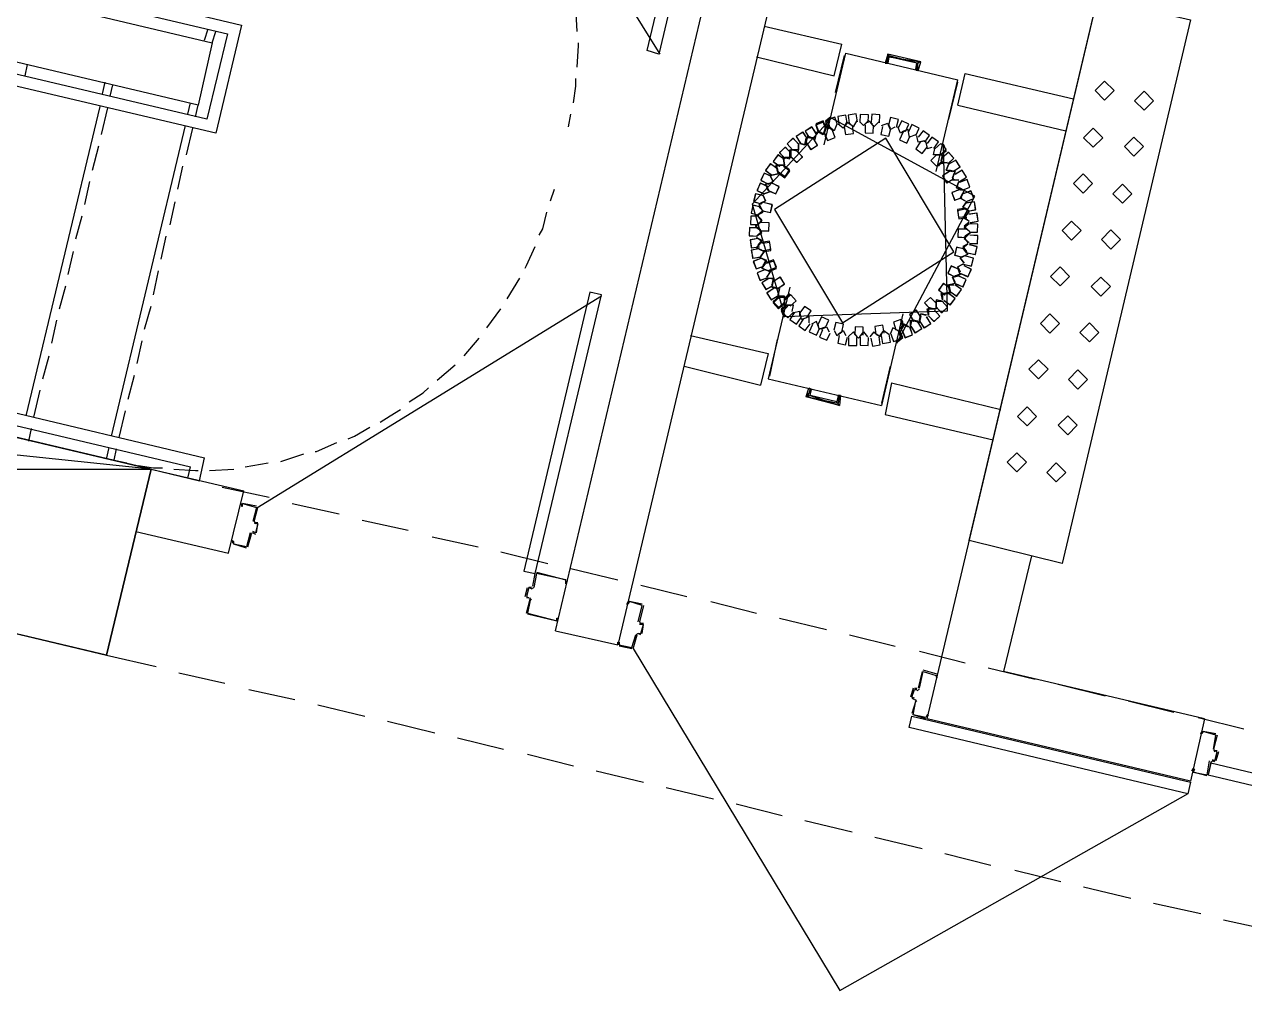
# Model space of a CAD drawing. Header units: feet. Extents: x -84 to 198, y -22 to 181.
# Drawn here: x 42.61 to 55.39, y 113.68 to 123.8 of the extents above; entities that cross this region are included whole.
import ezdxf

# ---------------------------------------------------------------- set-up
doc = ezdxf.new("R2010")
doc.units = ezdxf.units.FT
for name, color, linetype in [('A-LINEA', 7, 'CONTINUOUS'), ('A-LINEA-FINA', 9, 'CONTINUOUS'), ('A-MURO-CONCRETO', 8, 'CONTINUOUS')]:
    doc.layers.add(name, color=color, linetype=linetype)

msp = doc.modelspace()

# ---------------------------------------------------------------- linework, layer by layer
at = {"layer": 'A-LINEA'}
for p, q in [((47.0274, 127.09), (49.2642, 123.4848)), ((48.1733, 117.4444), (50.4, 126.8578)), ((51.0533, 126.6978), (48.8267, 117.2978)), ((52.0667, 116.5244), (54.2933, 125.9378)), ((48.4, 123.7244), (48.3867, 123.9778)), ((50.36, 123.7778), (51.1733, 123.5911)), ((44.4933, 123.6311), (44.5333, 123.7511)), ((44.5733, 123.6044), (44.6133, 123.7244)), ((51.0933, 123.2578), (51.1733, 123.5911)), ((50.28, 123.4578), (51.0933, 123.2578)), ((50.9867, 122.5378), (51.2133, 123.4978)), ((51.1067, 123.0844), (51.2, 123.4711)), ((51.2133, 123.4978), (52.3867, 123.2178)), ((51.64, 123.3911), (51.6667, 123.4711)), ((51.64, 123.3911), (51.6667, 123.4711)), ((51.6667, 123.4711), (51.9733, 123.3911)), ((51.6667, 123.4711), (51.9733, 123.3911)), ((42.6133, 123.2578), (42.64, 123.3778)), ((51.96, 123.3111), (51.9733, 123.3911)), ((51.96, 123.3111), (51.9733, 123.3911)), ((43.4267, 123.0711), (43.4533, 123.1911)), ((43.5067, 123.0444), (43.5333, 123.1644)), ((52.16, 122.2578), (52.3867, 123.2178)), ((52.2933, 122.8044), (52.3867, 123.1911)), ((42.6267, 119.6978), (43.4, 122.9378)), ((43.4133, 122.6444), (43.48, 122.9244)), ((44.32, 122.8578), (44.3467, 122.9778)), ((44.4, 122.8311), (44.4267, 122.9511)), ((52.3867, 122.9511), (53.52, 122.6844)), ((52.3867, 122.9511), (53.52, 122.6844)), ((48.3067, 122.7244), (48.3333, 122.8578)), ((43.52, 119.4844), (44.2933, 122.7378)), ((44.3067, 122.4311), (44.3733, 122.7111)), ((50.8133, 122.6311), (50.8, 122.5644)), ((50.8667, 122.6044), (50.8133, 122.6311)), ((50.9067, 122.6711), (50.8933, 122.6044)), ((50.9067, 122.6711), (50.8933, 122.6044)), ((50.991, 122.6601), (51.0038, 122.5958)), ((50.9911, 122.6605), (51.0035, 122.5961)), ((50.9918, 122.6621), (51.0046, 122.595)), ((51.0933, 122.6844), (51.04, 122.7244)), ((51.12, 122.7511), (51.0933, 122.6844)), ((43.32, 122.2711), (43.3867, 122.5244)), ((50.5733, 122.4044), (50.6267, 122.3911)), ((50.6267, 122.3911), (50.6267, 122.4578)), ((50.64, 122.4844), (50.64, 122.4178)), ((50.6933, 122.4844), (50.64, 122.4844)), ((52.16, 122.4311), (52.2267, 122.4311)), ((52.2133, 122.3378), (52.2267, 122.4044)), ((44.2133, 122.0711), (44.2667, 122.3111)), ((52.1846, 122.3139), (52.2266, 122.3678)), ((52.185, 122.314), (52.2266, 122.3683)), ((52.1862, 122.3144), (52.2265, 122.3661)), ((52.2933, 122.2711), (52.36, 122.2578)), ((52.36, 122.2578), (52.3333, 122.1911)), ((43.24, 121.9111), (43.2933, 122.1511)), ((50.4, 122.1244), (50.4533, 122.1511)), ((50.4533, 122.1511), (50.4267, 122.2044)), ((48.12, 121.9511), (48.16, 122.0711)), ((50.3733, 121.9511), (50.3467, 122.0044)), ((44.1333, 121.6978), (44.1867, 121.9378)), ((50.3067, 121.8844), (50.3467, 121.8444)), ((50.32, 121.9244), (50.3733, 121.9511)), ((43.1467, 121.5511), (43.2133, 121.7911)), ((50.3467, 121.8444), (50.2933, 121.8044)), ((34.6, 121.6044), (44.4933, 119.2578)), ((50.28, 121.6711), (50.3333, 121.6311)), ((50.3333, 121.6311), (50.28, 121.5778)), ((52.5067, 121.7244), (52.4533, 121.6844)), ((52.4533, 121.6844), (52.5067, 121.6311)), ((52.5067, 121.6044), (52.4533, 121.5644)), ((44.04, 121.3378), (44.0933, 121.5778)), ((52.4933, 121.4978), (52.44, 121.4711)), ((52.4533, 121.5644), (52.4933, 121.5111)), ((34.6933, 121.4444), (44.3467, 119.1644)), ((43.0667, 121.1778), (43.12, 121.4178)), ((50.32, 121.3511), (50.3733, 121.3244)), ((52.4133, 121.3511), (52.4667, 121.3778)), ((52.4533, 121.2978), (52.4133, 121.3511)), ((52.44, 121.4711), (52.48, 121.4178)), ((50.3333, 121.2444), (50.3733, 121.2978)), ((50.4, 121.2178), (50.3333, 121.2444)), ((50.3733, 121.3244), (50.3467, 121.2711)), ((52.3867, 121.2578), (52.44, 121.2844)), ((52.4133, 121.2044), (52.3867, 121.2578)), ((43.96, 120.9644), (44.0133, 121.2178)), ((47.6667, 120.9244), (47.8, 121.1378)), ((50.44, 121.0444), (50.4533, 121.1111)), ((52.3333, 121.1511), (52.4, 121.1644)), ((52.36, 121.0844), (52.3333, 121.1511)), ((42.9733, 120.8178), (43.04, 121.0578)), ((50.6267, 121.0444), (50.4, 120.0844)), ((50.4933, 121.0311), (50.44, 121.0444)), ((50.5067, 120.9511), (50.52, 121.0178)), ((50.5067, 120.9511), (50.52, 121.0178)), ((50.615, 120.9749), (50.5734, 120.9206)), ((50.6271, 120.9745), (50.5869, 120.9228)), ((43.8667, 120.6044), (43.9333, 120.8444)), ((48.6558, 120.9507), (45.0408, 118.73)), ((50.6134, 120.961), (50.5735, 120.909)), ((50.6667, 120.8578), (50.6, 120.8578)), ((50.6533, 120.7911), (50.6667, 120.8578)), ((28.36, 120.7644), (43.4667, 117.1911)), ((47.4533, 120.6178), (47.6, 120.8178)), ((51.8133, 120.7644), (51.5867, 119.8044)), ((51.9867, 120.6711), (52, 120.7378)), ((42.8933, 120.4578), (42.9467, 120.6978)), ((51.7333, 120.6044), (51.7867, 120.5778)), ((51.809, 120.6288), (51.7962, 120.6931)), ((51.8267, 120.6578), (51.8, 120.6044)), ((51.8217, 120.6272), (51.8083, 120.6943)), ((51.8215, 120.6268), (51.8087, 120.6939)), ((51.92, 120.6978), (51.9867, 120.6711)), ((43.7867, 120.2444), (43.84, 120.4844)), ((47.2133, 120.3244), (47.3733, 120.5111)), ((49.5867, 120.5378), (50.4, 120.3511)), ((50.4933, 120.4978), (50.4133, 120.1111)), ((42.8, 120.0844), (42.8667, 120.3244)), ((50.4, 120.3511), (50.32, 120.0178)), ((46.9333, 120.0711), (47.12, 120.2311)), ((49.52, 120.2178), (50.32, 120.0178)), ((51.68, 120.2178), (51.5867, 119.8311)), ((43.6933, 119.8711), (43.76, 120.1244)), ((50.4, 120.0844), (51.5867, 119.8044)), ((42.7067, 119.6844), (42.7733, 119.9644)), ((50.84, 119.9778), (50.8133, 119.8978)), ((50.84, 119.9778), (50.8133, 119.8978)), ((51.6933, 120.0444), (52.84, 119.7644)), ((50.8133, 119.8978), (51.1333, 119.8311)), ((50.8133, 119.8978), (51.1333, 119.8311)), ((51.1467, 119.9111), (51.1333, 119.8311)), ((51.1467, 119.9111), (51.1333, 119.8311)), ((43.6, 119.4711), (43.6667, 119.7511)), ((42.6533, 119.4311), (42.68, 119.5644)), ((43.4667, 119.2444), (43.4933, 119.3644)), ((43.5467, 119.2311), (43.5733, 119.3511)), ((43.5467, 119.2311), (43.68, 119.2044)), ((44.44, 119.0178), (44.4933, 119.2578)), ((44.92, 119.1644), (45.16, 119.2044)), ((45.2933, 119.2178), (45.5333, 119.2978)), ((43.4667, 117.1911), (43.9333, 119.1378)), ((43.9333, 119.1378), (44.9067, 118.9111)), ((43.9333, 119.1378), (44.44, 119.0178)), ((44.32, 119.0444), (44.3467, 119.1644)), ((44.5467, 119.1244), (44.8, 119.1378)), ((44.68, 118.9511), (45.1733, 118.8444)), ((44.7467, 118.2578), (44.9067, 118.9111)), ((45.0133, 118.5911), (45.0533, 118.7378)), ((45.04, 118.7378), (45.04, 118.7378)), ((45.4133, 118.7778), (45.9067, 118.6711)), ((45.0139, 118.589), (45.0287, 118.565)), ((45.0267, 118.5911), (45.0267, 118.5911)), ((45.0533, 118.5778), (45.0267, 118.5778)), ((46.1467, 118.6044), (46.6267, 118.4978)), ((43.7733, 118.4844), (44.7467, 118.2578)), ((44.9979, 118.4706), (44.9739, 118.4557)), ((45, 118.4711), (45.0267, 118.4578)), ((45.0267, 118.4711), (45.0267, 118.4711)), ((46.88, 118.4311), (47.36, 118.3244)), ((44.9333, 118.3244), (44.9333, 118.3244)), ((47.6, 118.2711), (48.0933, 118.1511)), ((53.16, 118.2311), (52.8667, 117.0178)), ((47.9333, 117.9111), (47.96, 118.0444)), ((47.9733, 118.0444), (47.9733, 118.0444)), ((48.3333, 118.0978), (48.8267, 117.9778)), ((47.8533, 117.8044), (47.88, 117.8978)), ((47.92, 117.9111), (47.92, 117.9111)), ((47.9221, 117.885), (47.9461, 117.8998)), ((49.0667, 117.9244), (49.5467, 117.8044)), ((47.8667, 117.8044), (47.8667, 117.8044)), ((47.8933, 117.7911), (47.8667, 117.7911)), ((47.8667, 117.6311), (47.9067, 117.7778)), ((47.8933, 117.7778), (47.8933, 117.7778)), ((47.9195, 117.7665), (47.9046, 117.7906)), ((49.0933, 117.7111), (49.0533, 117.5378)), ((49.08, 117.7111), (49.08, 117.7111)), ((49.8, 117.7511), (50.28, 117.6311)), ((47.88, 117.6311), (47.88, 117.6311)), ((48.1733, 117.5511), (47.88, 117.6178)), ((48.1867, 117.5511), (48.1867, 117.5511)), ((49.0539, 117.5357), (49.0687, 117.5116)), ((49.0667, 117.5378), (49.0667, 117.5378)), ((49.0667, 117.5244), (49.0933, 117.5244)), ((50.52, 117.5778), (51.0133, 117.4578)), ((48.1733, 117.4444), (48.8267, 117.2978)), ((49.0379, 117.4172), (49.0139, 117.4024)), ((49.0667, 117.4044), (49.04, 117.4178)), ((49.0667, 117.4178), (49.0667, 117.4178)), ((51.2533, 117.4044), (51.7333, 117.2844)), ((48.84, 117.2978), (48.84, 117.2978)), ((48.9733, 117.2578), (48.84, 117.2844)), ((48.9733, 117.2711), (48.9733, 117.2711)), ((43.4667, 117.1911), (43.9867, 117.0711)), ((51.9867, 117.2311), (52.4667, 117.1111)), ((44.2267, 117.0044), (44.7067, 116.8978)), ((52.0133, 117.0178), (51.9733, 116.8444)), ((52.1733, 116.9911), (52.0267, 117.0311)), ((52.0267, 117.0178), (52.0267, 117.0178)), ((52.7067, 117.0578), (53.2, 116.9378)), ((54.9733, 116.5244), (52.8667, 117.0178)), ((52.16, 116.9778), (52.16, 116.9778)), ((53.44, 116.8844), (53.9333, 116.7644)), ((44.96, 116.8311), (45.44, 116.7244)), ((51.92, 116.8444), (51.8933, 116.7511)), ((51.9067, 116.7511), (51.9067, 116.7511)), ((51.9333, 116.8311), (51.9333, 116.8311)), ((51.9621, 116.8183), (51.9861, 116.8332)), ((45.68, 116.6711), (46.1733, 116.5511)), ((51.9067, 116.7378), (51.9333, 116.7244)), ((51.9467, 116.7111), (51.9067, 116.5778)), ((51.9333, 116.7111), (51.9333, 116.7111)), ((51.9595, 116.6998), (51.9446, 116.7239)), ((54.1733, 116.7111), (54.6533, 116.5911)), ((46.4133, 116.4978), (46.9067, 116.3778)), ((52.0533, 116.5378), (52.0533, 116.5378)), ((54.8267, 115.8711), (52.0667, 116.5244)), ((54.9733, 116.5244), (54.8267, 115.8711)), ((54.9067, 116.5378), (55.3867, 116.4178)), ((47.1467, 116.3244), (47.6267, 116.2044)), ((55.1067, 116.3511), (55.0667, 116.2044)), ((55.0933, 116.3511), (55.0933, 116.3511)), ((47.88, 116.1511), (48.36, 116.0311)), ((55.0672, 116.2024), (55.0821, 116.1783)), ((55.08, 116.2044), (55.08, 116.2044)), ((55.08, 116.1911), (55.1067, 116.1911)), ((55.12, 116.1778), (55.0933, 116.0844)), ((55.1067, 116.1778), (55.1067, 116.1778)), ((48.6, 115.9778), (49.0933, 115.8578)), ((55.04, 116.0711), (55.0133, 115.9378)), ((55.0646, 116.0839), (55.0405, 116.069)), ((55.08, 116.0711), (55.0533, 116.0844)), ((55.0533, 116.0711), (55.0533, 116.0711)), ((55.08, 116.0844), (55.08, 116.0844)), ((55, 115.9378), (55, 115.9378)), ((49.3333, 115.8044), (49.8267, 115.6844)), ((50.0667, 115.6311), (50.5467, 115.5111)), ((50.7867, 115.4578), (51.28, 115.3378)), ((51.52, 115.2844), (52.0133, 115.1644)), ((52.2533, 115.1111), (52.7333, 114.9911)), ((52.9867, 114.9378), (53.4667, 114.8178)), ((53.7067, 114.7644), (54.2, 114.6444)), ((54.44, 114.5911), (54.9333, 114.4844)), ((55.1733, 114.4178), (55.6533, 114.3111))]:
    msp.add_line(p, q, dxfattribs=at)
for points in [[(43.4667, 117.1911), (43.9333, 119.1378), (31.7067, 122.0311), (33.6267, 130.1378), (45.8533, 127.2444), (46.5333, 130.1644), (31.72, 133.6711)], [(49.9467, 126.4044), (49.2533, 123.4844), (49.1333, 123.5244), (49.8267, 126.4444), (49.9467, 126.4044)], [(39.7733, 125.0044), (44.88, 123.7911), (44.6133, 122.6578), (36.0133, 124.6844), (36.28, 125.8311), (38.9467, 125.1911)], [(39.6533, 124.8978), (44.7333, 123.6978), (44.52, 122.8044), (36.16, 124.7778), (36.3733, 125.6711), (38.8267, 125.0978)], [(36.32, 124.8711), (36.4667, 125.5244), (44.5733, 123.6044), (44.4267, 122.9511), (36.32, 124.8711)], [(53.8533, 124.0711), (54.8267, 123.8444), (53.48, 118.1511), (52.5067, 118.3911), (53.8533, 124.0711)], [(48.4, 123.3511), (48.4133, 123.5778), (48.4133, 123.6044)], [(52.3867, 122.9511), (52.4667, 123.2844), (53.6, 123.0178)], [(48.36, 122.9778), (48.3867, 123.1511), (48.3867, 123.2311)], [(54.0267, 123.1044), (53.9267, 123.2044), (53.8267, 123.1044), (53.9267, 123.0044), (54.0267, 123.1044)], [(54.44, 122.9978), (54.34, 123.0978), (54.24, 122.9978), (54.34, 122.8978), (54.44, 122.9978)], [(51.0655, 122.8161), (50.2324, 121.9156), (50.5737, 120.7372)], [(51.0655, 122.8161), (50.2324, 121.9156), (50.5737, 120.7372)], [(51.009, 122.6955), (50.9767, 122.773), (50.8986, 122.7423), (50.9278, 122.6635)], [(51.0089, 122.7084), (50.9772, 122.7862), (50.8987, 122.756), (50.9274, 122.677)], [(51.0089, 122.7084), (50.9772, 122.7862), (50.8987, 122.756), (50.9274, 122.677)], [(51.0082, 122.6935), (50.9787, 122.7721), (50.8995, 122.7442), (50.9258, 122.6645)], [(51.0563, 122.8177), (51.0011, 122.769), (51.0345, 122.7035)], [(51.0568, 122.831), (51.0012, 122.7828), (51.034, 122.717)], [(51.0565, 122.8177), (51.0013, 122.7702), (51.0325, 122.7045)], [(51.128, 122.7465), (51.099, 122.8253), (51.0196, 122.7979), (51.0455, 122.7179)], [(51.7479, 120.4595), (52.5656, 121.9973), (51.0655, 122.8161)], [(51.2289, 122.7629), (51.2158, 122.8459), (51.1325, 122.8345), (51.1424, 122.7511)], [(51.2267, 122.7644), (51.1867, 122.7111), (51.1333, 122.7511)], [(51.2, 122.7244), (51.2267, 122.7778), (51.28, 122.7378)], [(51.3361, 122.7771), (51.3216, 122.8599), (51.2386, 122.847), (51.2498, 122.7637)], [(51.2533, 122.7644), (51.2933, 122.7244), (51.3333, 122.7911)], [(51.44, 122.7778), (51.4, 122.7378), (51.36, 122.7778)], [(51.4485, 122.7681), (51.4505, 122.8521), (51.3665, 122.8557), (51.3613, 122.7719)], [(51.4133, 122.7511), (51.4533, 122.7911), (51.4933, 122.7511)], [(51.4667, 122.7778), (51.5067, 122.7244), (51.56, 122.7778)], [(51.5683, 122.7679), (51.5707, 122.8519), (51.4867, 122.8559), (51.4811, 122.7721)], [(51.5867, 122.7378), (51.6533, 122.7644), (51.68, 122.7111)], [(51.7452, 122.7202), (51.7648, 122.8019), (51.6835, 122.8232), (51.6607, 122.7423)], [(51.8412, 122.675), (51.8765, 122.7512), (51.801, 122.788), (51.7627, 122.7133)], [(50.8123, 122.6001), (50.7655, 122.6699), (50.6948, 122.6244), (50.7389, 122.5529)], [(50.8119, 122.598), (50.7676, 122.6694), (50.6954, 122.6266), (50.7368, 122.5534)], [(50.9056, 122.6534), (50.8588, 122.7232), (50.7882, 122.6778), (50.8322, 122.6062)], [(50.9052, 122.6513), (50.861, 122.7227), (50.7887, 122.6799), (50.8301, 122.6068)], [(50.9067, 122.6711), (50.8933, 122.6044), (50.8267, 122.6178)], [(50.8267, 122.6178), (50.8933, 122.5911), (50.9067, 122.6578)], [(51, 122.7111), (50.9867, 122.6444), (50.92, 122.6844)], [(51, 122.7111), (50.9867, 122.6444), (50.92, 122.6844)], [(51, 122.6978), (50.9733, 122.6444), (50.92, 122.6711)], [(50.92, 122.6711), (50.9733, 122.6444), (51, 122.6978)], [(50.9867, 122.6711), (51.0133, 122.7378), (51.0267, 122.7244)], [(50.9867, 122.6711), (51.0133, 122.7378), (51.0667, 122.6978)], [(50.9867, 122.6578), (51, 122.7244), (51.0267, 122.7111)], [(51.0267, 122.7111), (51.0133, 122.7244), (50.9867, 122.6578)], [(50.9911, 122.6605), (51.0229, 122.5827), (51.1013, 122.6129), (51.0726, 122.6919)], [(51.1978, 122.7259), (51.211, 122.6429), (51.2942, 122.6545), (51.2842, 122.7379)], [(51.4181, 122.7474), (51.4163, 122.6634), (51.5002, 122.6599), (51.5053, 122.7438)], [(51.6006, 122.7281), (51.5824, 122.646), (51.6641, 122.6263), (51.6854, 122.7075)], [(51.6533, 122.7511), (51.68, 122.6978), (51.7333, 122.7244)], [(51.84, 122.6844), (51.7867, 122.6578), (51.76, 122.7244)], [(51.8113, 122.6669), (51.7771, 122.5902), (51.8532, 122.5545), (51.8903, 122.6298)], [(51.88, 122.6311), (51.8667, 122.6978), (51.8, 122.6711)], [(51.8667, 122.6711), (51.88, 122.6178), (51.9467, 122.6444)], [(51.9488, 122.6353), (51.9829, 122.7121), (51.9068, 122.7477), (51.8697, 122.6723)], [(52.04, 122.5778), (51.9733, 122.5644), (51.96, 122.6311)], [(52.0441, 122.5654), (52.0926, 122.6341), (52.0249, 122.6838), (51.9738, 122.6172)], [(53.9067, 122.6111), (53.8067, 122.7111), (53.7067, 122.6111), (53.8067, 122.5111), (53.9067, 122.6111)], [(51.178, 120.6711), (52.3474, 121.4152), (51.6354, 122.6044), (50.466, 121.8603), (51.178, 120.6711)], [(51.6354, 122.6044), (50.466, 121.8603), (51.178, 120.6711), (52.3474, 121.4152), (51.6354, 122.6044)], [(50.64, 122.4518), (50.5805, 122.5111), (50.52, 122.4528), (50.5772, 122.3912)], [(50.64, 122.4496), (50.5827, 122.5111), (50.5201, 122.4549), (50.575, 122.3913)], [(50.5737, 120.7372), (52.2817, 120.7971), (52.2397, 122.5383)], [(50.72, 122.5451), (50.6605, 122.6044), (50.6, 122.5461), (50.6572, 122.4845)], [(50.72, 122.543), (50.6627, 122.6044), (50.6001, 122.5483), (50.655, 122.4847)], [(50.72, 122.5511), (50.72, 122.4844), (50.6533, 122.4844)], [(50.6533, 122.4844), (50.72, 122.4711), (50.72, 122.5378)], [(50.8, 122.6044), (50.8, 122.5378), (50.7333, 122.5511)], [(50.7333, 122.5511), (50.7867, 122.5378), (50.8, 122.6044)], [(50.8, 122.5511), (50.8133, 122.6178), (50.8667, 122.6044)], [(50.801, 122.5555), (50.8478, 122.4857), (50.9185, 122.5311), (50.8745, 122.6027)], [(50.8015, 122.5576), (50.8457, 122.4862), (50.918, 122.529), (50.8766, 122.6021)], [(51.995, 122.5633), (51.9476, 122.4939), (52.0161, 122.4452), (52.0661, 122.5127)], [(52.0667, 122.5111), (52.0533, 122.5778), (51.9867, 122.5644)], [(52.0533, 122.5644), (52.0667, 122.4978), (52.12, 122.5111)], [(52.1385, 122.4989), (52.1857, 122.5684), (52.1172, 122.617), (52.0672, 122.5495)], [(52.2, 122.4311), (52.1333, 122.4311), (52.1467, 122.4978)], [(52.2067, 122.4311), (52.2667, 122.49), (52.2089, 122.5511), (52.1468, 122.4946)], [(52.2052, 122.4311), (52.2644, 122.4748), (52.2368, 122.543)], [(52.2069, 122.4311), (52.2646, 122.4755), (52.237, 122.5429)], [(52.2074, 122.4311), (52.2647, 122.4759), (52.2366, 122.5431)], [(54.3333, 122.5178), (54.2333, 122.6178), (54.1333, 122.5178), (54.2333, 122.4178), (54.3333, 122.5178)], [(50.5725, 122.3814), (50.5042, 122.4304), (50.4539, 122.3632), (50.5201, 122.3115)], [(50.572, 122.3835), (50.5021, 122.43), (50.4542, 122.361), (50.5223, 122.3118)], [(50.56, 122.3911), (50.5733, 122.3244), (50.5067, 122.3244)], [(50.5067, 122.3244), (50.5733, 122.3244), (50.56, 122.3911)], [(50.6267, 122.4578), (50.64, 122.4044), (50.5733, 122.4044)], [(50.64, 122.4178), (50.6267, 122.4844), (50.6933, 122.4844)], [(50.64, 122.4104), (50.6995, 122.3511), (50.76, 122.4095), (50.7028, 122.471)], [(50.64, 122.4126), (50.6973, 122.3512), (50.7599, 122.4073), (50.705, 122.4709)], [(52.1664, 122.4311), (52.1067, 122.372), (52.1646, 122.3111), (52.2266, 122.3679)], [(52.16, 122.4311), (52.2267, 122.4311), (52.2133, 122.3644)], [(52.2, 122.4311), (52.2267, 122.4311), (52.2133, 122.3644)], [(52.2133, 122.3644), (52.2267, 122.4311), (52.2, 122.4311)], [(52.2133, 122.4311), (52.2267, 122.4311), (52.2133, 122.3644)], [(52.2267, 122.4178), (52.2133, 122.3511), (52.28, 122.3511)], [(52.28, 122.3511), (52.2133, 122.3378), (52.2267, 122.4044)], [(52.28, 122.3511), (52.2133, 122.3378), (52.2267, 122.4044)], [(52.2874, 122.3378), (52.3467, 122.3973), (52.2883, 122.4578), (52.2267, 122.4006)], [(52.2869, 122.3378), (52.3467, 122.3968), (52.2888, 122.4577), (52.2268, 122.4011)], [(52.2852, 122.3378), (52.3466, 122.3951), (52.2905, 122.4577), (52.2269, 122.4028)], [(52.3423, 122.2588), (52.4121, 122.3056), (52.3667, 122.3763), (52.2951, 122.3322)], [(52.3402, 122.2592), (52.4116, 122.3035), (52.3688, 122.3758), (52.2957, 122.3344)], [(50.4925, 122.288), (50.4242, 122.3371), (50.3739, 122.2699), (50.4401, 122.2182)], [(50.492, 122.2902), (50.4221, 122.3367), (50.3742, 122.2677), (50.4423, 122.2184)], [(50.4933, 122.2978), (50.5067, 122.2311), (50.44, 122.2178)], [(50.44, 122.2178), (50.5067, 122.2311), (50.4933, 122.2978)], [(50.5067, 122.2578), (50.48, 122.3111), (50.5467, 122.3244)], [(50.5467, 122.3244), (50.48, 122.3244), (50.4933, 122.2578)], [(50.5075, 122.2409), (50.5758, 122.1918), (50.6261, 122.259), (50.5599, 122.3107)], [(50.508, 122.2521), (50.5779, 122.2055), (50.6258, 122.2745), (50.5577, 122.3238)], [(52.2977, 122.2568), (52.2279, 122.21), (52.2733, 122.1393), (52.3449, 122.1833)], [(52.2998, 122.2563), (52.2284, 122.2121), (52.2712, 122.1398), (52.3443, 122.1812)], [(52.3333, 122.2578), (52.2667, 122.2711), (52.2933, 122.3378)], [(52.2933, 122.3378), (52.2667, 122.2711), (52.3333, 122.2578)], [(52.3333, 122.1911), (52.36, 122.2578), (52.2933, 122.2711)], [(52.409, 122.1521), (52.4788, 122.1989), (52.4333, 122.2696), (52.3618, 122.2256)], [(52.4068, 122.1526), (52.4783, 122.1968), (52.4354, 122.2691), (52.3623, 122.2277)], [(50.396, 122.0994), (50.3195, 122.1342), (50.2832, 122.0584), (50.3583, 122.0206)], [(50.3952, 122.1014), (50.3175, 122.1334), (50.284, 122.0564), (50.3603, 122.0213)], [(50.436, 122.206), (50.3595, 122.2408), (50.3232, 122.1651), (50.3983, 122.1273)], [(50.4352, 122.208), (50.3575, 122.2401), (50.324, 122.163), (50.4003, 122.128)], [(50.4, 122.0578), (50.3733, 122.1244), (50.44, 122.1378)], [(50.44, 122.1378), (50.3733, 122.1244), (50.4, 122.0578)], [(50.4267, 122.2044), (50.4533, 122.1511), (50.4, 122.1244)], [(50.404, 122.0562), (50.4805, 122.0214), (50.5168, 122.0972), (50.4417, 122.1349)], [(50.4048, 122.0542), (50.4825, 122.0222), (50.516, 122.0992), (50.4397, 122.1342)], [(52.4, 122.1644), (52.3333, 122.1644), (52.3467, 122.2311)], [(52.3467, 122.2311), (52.3333, 122.1778), (52.4, 122.1644)], [(52.4267, 122.0578), (52.3733, 122.0844), (52.4, 122.1511)], [(52.4, 122.1511), (52.3733, 122.0844), (52.4267, 122.0711)], [(52.4377, 122.0621), (52.5152, 122.0944), (52.4845, 122.1726), (52.4057, 122.1433)], [(52.4357, 122.0629), (52.5144, 122.0924), (52.4865, 122.1716), (52.4067, 122.1453)], [(53.8, 122.1311), (53.7, 122.2311), (53.6, 122.1311), (53.7, 122.0311), (53.8, 122.1311)], [(54.2133, 122.0244), (54.1133, 122.1244), (54.0133, 122.0244), (54.1133, 121.9244), (54.2133, 122.0244)], [(50.3507, 122.0032), (50.2689, 122.0224), (50.2481, 121.941), (50.3291, 121.9186)], [(50.3495, 122.005), (50.2671, 122.0213), (50.2492, 121.9392), (50.3309, 121.9197)], [(50.3467, 122.0044), (50.3733, 121.9511), (50.32, 121.9244)], [(50.3867, 122.0978), (50.4133, 122.0444), (50.3467, 122.0178)], [(50.3467, 122.0178), (50.4133, 122.0444), (50.3867, 122.0978)], [(52.4023, 122.0668), (52.3248, 122.0345), (52.3555, 121.9563), (52.4343, 121.9856)], [(52.4043, 122.066), (52.3256, 122.0365), (52.3535, 121.9573), (52.4333, 121.9836)], [(52.3867, 122.0844), (52.4533, 122.0578), (52.4267, 122.0044)], [(52.4267, 121.9911), (52.4533, 122.0578), (52.3867, 122.0844)], [(52.4667, 121.9511), (52.4133, 121.9778), (52.44, 122.0311)], [(52.44, 122.0311), (52.4133, 121.9778), (52.4667, 121.9511)], [(52.4777, 121.9421), (52.5552, 121.9744), (52.5245, 122.0526), (52.4457, 122.0233)], [(52.4757, 121.9429), (52.5544, 121.9724), (52.5265, 122.0516), (52.4467, 122.0253)], [(50.324, 121.8832), (50.2422, 121.9024), (50.2214, 121.821), (50.3024, 121.7986)], [(50.3228, 121.885), (50.2404, 121.9013), (50.2225, 121.8192), (50.3043, 121.7997)], [(50.2933, 121.8044), (50.3467, 121.8311), (50.32, 121.8844)], [(50.3333, 121.8578), (50.3067, 121.9111), (50.36, 121.9378)], [(50.36, 121.9378), (50.3067, 121.9111), (50.3333, 121.8578)], [(50.3426, 121.8457), (50.4244, 121.8265), (50.4452, 121.9079), (50.3643, 121.9303)], [(50.3438, 121.8439), (50.4263, 121.8276), (50.4441, 121.9097), (50.3624, 121.9292)], [(52.4661, 121.8614), (52.3837, 121.8448), (52.3986, 121.7622), (52.4816, 121.7755)], [(52.4679, 121.8735), (52.385, 121.86), (52.3969, 121.7768), (52.4803, 121.7871)], [(52.4933, 121.8578), (52.44, 121.8844), (52.48, 121.9378)], [(52.48, 121.9378), (52.44, 121.8844), (52.4933, 121.8578)], [(52.4533, 121.8711), (52.5067, 121.8444), (52.4667, 121.7911)], [(52.4667, 121.7911), (52.5067, 121.8311), (52.4533, 121.8711)], [(52.4939, 121.8408), (52.5763, 121.8574), (52.5614, 121.9401), (52.4784, 121.9268)], [(52.4921, 121.8421), (52.575, 121.8556), (52.5631, 121.9388), (52.4797, 121.9285)], [(48, 121.5911), (48.04, 121.6578), (48.08, 121.8311)], [(50.3035, 121.7858), (50.2195, 121.7887), (50.215, 121.7048), (50.2987, 121.6986)], [(50.3019, 121.7874), (50.2179, 121.7872), (50.2164, 121.7032), (50.3004, 121.7001)], [(50.2933, 121.7911), (50.3333, 121.7511), (50.2933, 121.6978)], [(50.2933, 121.6978), (50.3333, 121.7378), (50.2933, 121.7911)], [(52.5067, 121.7378), (52.4533, 121.7644), (52.4933, 121.8178)], [(52.4933, 121.8178), (52.4533, 121.7778), (52.5067, 121.7378)], [(52.5206, 121.7208), (52.603, 121.7374), (52.588, 121.8201), (52.5051, 121.8068)], [(52.5188, 121.7221), (52.6017, 121.7356), (52.5898, 121.8188), (52.5064, 121.8085)], [(53.68, 121.6378), (53.58, 121.7378), (53.48, 121.6378), (53.58, 121.5378), (53.68, 121.6378)], [(50.2901, 121.6658), (50.2062, 121.6687), (50.2016, 121.5848), (50.2854, 121.5786)], [(50.2886, 121.6674), (50.2046, 121.6672), (50.2031, 121.5832), (50.287, 121.5801)], [(50.32, 121.6444), (50.2667, 121.6844), (50.32, 121.7244)], [(50.32, 121.7244), (50.2667, 121.6844), (50.32, 121.6444)], [(50.28, 121.5778), (50.3333, 121.6178), (50.2933, 121.6711)], [(50.3232, 121.6364), (50.4072, 121.6335), (50.4117, 121.7174), (50.3279, 121.7236)], [(50.3247, 121.6349), (50.4088, 121.635), (50.4102, 121.719), (50.3263, 121.7222)], [(52.4768, 121.6525), (52.3928, 121.6554), (52.3883, 121.5715), (52.4721, 121.5653)], [(52.4753, 121.654), (52.3912, 121.6539), (52.3898, 121.5699), (52.4737, 121.5667)], [(52.5067, 121.6311), (52.4533, 121.6711), (52.5067, 121.7111)], [(52.5067, 121.5111), (52.4533, 121.5511), (52.5067, 121.6044)], [(52.48, 121.6578), (52.52, 121.6178), (52.4667, 121.5778)], [(52.4667, 121.5778), (52.52, 121.6178), (52.48, 121.6578)], [(52.5099, 121.6231), (52.5938, 121.6202), (52.5984, 121.7041), (52.5146, 121.7103)], [(52.5114, 121.6215), (52.5954, 121.6217), (52.5969, 121.7057), (52.513, 121.7088)], [(54.0933, 121.5444), (53.9933, 121.6444), (53.8933, 121.5444), (53.9933, 121.4444), (54.0933, 121.5444)], [(50.2928, 121.5547), (50.2104, 121.5382), (50.2253, 121.4555), (50.3083, 121.4688)], [(50.2946, 121.5535), (50.2116, 121.54), (50.2235, 121.4568), (50.3069, 121.4671)], [(50.28, 121.5644), (50.3333, 121.5378), (50.2933, 121.4844)], [(50.2933, 121.4844), (50.3333, 121.5244), (50.28, 121.5644)], [(50.3333, 121.4311), (50.28, 121.4578), (50.32, 121.5111)], [(50.32, 121.5111), (50.28, 121.4578), (50.3333, 121.4311)], [(50.3472, 121.4275), (50.4296, 121.444), (50.4147, 121.5267), (50.3317, 121.5134)], [(50.3454, 121.4154), (50.4284, 121.4289), (50.4165, 121.5121), (50.3331, 121.5018)], [(52.48, 121.4044), (52.44, 121.4578), (52.4933, 121.4978)], [(52.4893, 121.4057), (52.5711, 121.3865), (52.5919, 121.4679), (52.5109, 121.4903)], [(52.4905, 121.4039), (52.5729, 121.3876), (52.5908, 121.4697), (52.5091, 121.4892)], [(52.5099, 121.5031), (52.5938, 121.5002), (52.5984, 121.5841), (52.5146, 121.5903)], [(52.5114, 121.5015), (52.5954, 121.5017), (52.5969, 121.5857), (52.513, 121.5888)], [(47.8533, 121.2444), (47.8667, 121.2711), (47.96, 121.4711)], [(50.3061, 121.448), (50.2237, 121.4315), (50.2386, 121.3488), (50.3216, 121.3621)], [(50.3079, 121.4468), (50.225, 121.4333), (50.2369, 121.3501), (50.3203, 121.3604)], [(50.3223, 121.3468), (50.2448, 121.3145), (50.2755, 121.2363), (50.3543, 121.2656)], [(50.3243, 121.346), (50.2456, 121.3165), (50.2735, 121.2373), (50.3533, 121.2636)], [(50.3067, 121.4444), (50.36, 121.4178), (50.32, 121.3644)], [(50.32, 121.3644), (50.36, 121.4178), (50.3067, 121.4444)], [(50.3467, 121.2711), (50.3867, 121.3244), (50.32, 121.3511)], [(52.4574, 121.4432), (52.3756, 121.4624), (52.3548, 121.381), (52.4357, 121.3586)], [(52.4562, 121.445), (52.3737, 121.4613), (52.3559, 121.3792), (52.4376, 121.3597)], [(52.4667, 121.3778), (52.4133, 121.3511), (52.4533, 121.2978)], [(52.4267, 121.3644), (52.4933, 121.3911), (52.4533, 121.4444)], [(52.4533, 121.4444), (52.4933, 121.3911), (52.44, 121.3644)], [(52.4493, 121.2857), (52.5311, 121.2665), (52.5519, 121.3479), (52.4709, 121.3703)], [(52.4505, 121.2839), (52.5329, 121.2676), (52.5508, 121.3497), (52.4691, 121.3692)], [(50.3623, 121.2268), (50.2848, 121.1945), (50.3155, 121.1163), (50.3943, 121.1456)], [(50.3643, 121.226), (50.2856, 121.1965), (50.3135, 121.1173), (50.3933, 121.1436)], [(50.3733, 121.2978), (50.3333, 121.2444), (50.4, 121.2178)], [(50.36, 121.2311), (50.4267, 121.2178), (50.3867, 121.1511)], [(50.3867, 121.1511), (50.4267, 121.2044), (50.36, 121.2311)], [(50.411, 121.2221), (50.4886, 121.2544), (50.4578, 121.3326), (50.379, 121.3033)], [(50.409, 121.2096), (50.4877, 121.239), (50.4598, 121.3183), (50.38, 121.2919)], [(52.396, 121.2327), (52.3195, 121.2675), (52.2832, 121.1917), (52.3583, 121.154)], [(52.3952, 121.2347), (52.3175, 121.2667), (52.284, 121.1897), (52.3603, 121.1547)], [(52.3867, 121.2444), (52.4133, 121.1778), (52.36, 121.1644)], [(52.36, 121.1644), (52.4133, 121.1778), (52.3867, 121.2444)], [(52.44, 121.2844), (52.3867, 121.2578), (52.4133, 121.2044)], [(52.4173, 121.1895), (52.4938, 121.1547), (52.5301, 121.2305), (52.4551, 121.2683)], [(52.4182, 121.1875), (52.4959, 121.1555), (52.5294, 121.2325), (52.453, 121.2676)], [(53.56, 121.1578), (53.46, 121.2578), (53.36, 121.1578), (53.46, 121.0578), (53.56, 121.1578)], [(50.4044, 121.1368), (50.3346, 121.09), (50.38, 121.0193), (50.4516, 121.0633)], [(50.4065, 121.1363), (50.3351, 121.0921), (50.3779, 121.0198), (50.451, 121.0612)], [(50.4, 121.1378), (50.4533, 121.1378), (50.44, 121.0711)], [(50.44, 121.0711), (50.4667, 121.1244), (50.4, 121.1378)], [(50.4533, 121.1111), (50.44, 121.0444), (50.4933, 121.0311)], [(50.5023, 121.0321), (50.5721, 121.0789), (50.5267, 121.1496), (50.4551, 121.1056)], [(50.5002, 121.0326), (50.5716, 121.0768), (50.5288, 121.1491), (50.4557, 121.1077)], [(52.4, 121.1778), (52.3333, 121.1511), (52.36, 121.0978)], [(52.364, 121.0829), (52.4405, 121.048), (52.4768, 121.1238), (52.4017, 121.1616)], [(52.3648, 121.0808), (52.4425, 121.0488), (52.476, 121.1259), (52.3997, 121.1609)], [(53.9867, 121.0511), (53.8867, 121.1511), (53.7867, 121.0511), (53.8867, 120.9511), (53.9867, 121.0511)], [(47.96, 118.0444), (48.6533, 120.9644), (48.5333, 120.9911), (47.84, 118.0711), (47.96, 118.0444)], [(50.4577, 121.0301), (50.3879, 120.9833), (50.4333, 120.9126), (50.5049, 120.9566)], [(50.4598, 121.0297), (50.3884, 120.9854), (50.4312, 120.9131), (50.5043, 120.9545)], [(50.4533, 121.0444), (50.52, 121.0311), (50.5067, 120.9644)], [(50.5067, 120.9644), (50.52, 121.0311), (50.4533, 121.0444)], [(50.6322, 120.8445), (50.6933, 120.9022), (50.6368, 120.9643), (50.5735, 120.9091)], [(52.3058, 121.0347), (52.2376, 121.0838), (52.1872, 121.0165), (52.2534, 120.9648)], [(52.3054, 121.0368), (52.2354, 121.0834), (52.1875, 121.0144), (52.2556, 120.9651)], [(52.2267, 120.9111), (52.2133, 120.9778), (52.28, 120.9778)], [(52.28, 120.9778), (52.2267, 120.9778), (52.2267, 120.9111)], [(52.2933, 121.0444), (52.3067, 120.9911), (52.24, 120.9778)], [(52.24, 120.9778), (52.3067, 120.9778), (52.2933, 121.0444)], [(52.2409, 120.9075), (52.3091, 120.8585), (52.3595, 120.9257), (52.2932, 120.9774)], [(52.2413, 120.9054), (52.3112, 120.8588), (52.3591, 120.9279), (52.2911, 120.9771)], [(52.3067, 121.0044), (52.28, 121.0711), (52.3467, 121.0711)], [(52.36, 121.0844), (52.2933, 121.0711), (52.3067, 121.0044)], [(52.3075, 121.0009), (52.3758, 120.9518), (52.4261, 121.019), (52.3599, 121.0707)], [(52.308, 120.9987), (52.3779, 120.9522), (52.4258, 121.0212), (52.3577, 121.0704)], [(50.5126, 120.9511), (50.4533, 120.8916), (50.5117, 120.8311), (50.5733, 120.8883)], [(50.5148, 120.9511), (50.4534, 120.8938), (50.5095, 120.8312), (50.5731, 120.8861)], [(50.5143, 120.9378), (50.4534, 120.88), (50.51, 120.8179), (50.5732, 120.8732)], [(50.5143, 120.9378), (50.4534, 120.88), (50.51, 120.8179), (50.5732, 120.8732)], [(50.5067, 120.9511), (50.5733, 120.9511), (50.5733, 120.8844)], [(50.5733, 120.8844), (50.5733, 120.9511), (50.5067, 120.9511)], [(50.5733, 120.8711), (50.5733, 120.9378), (50.5067, 120.9378)], [(50.5733, 120.8711), (50.5733, 120.9378), (50.5067, 120.9378)], [(50.5926, 120.8578), (50.5353, 120.813), (50.5634, 120.7458)], [(50.5943, 120.8444), (50.5355, 120.8003), (50.5636, 120.7323)], [(50.5948, 120.8578), (50.5356, 120.8141), (50.5632, 120.7459)], [(50.6056, 120.8444), (50.5467, 120.7846), (50.6054, 120.7245), (50.6666, 120.782)], [(50.5733, 120.9244), (50.56, 120.8578), (50.5867, 120.8578)], [(50.5733, 120.9244), (50.56, 120.8578), (50.6267, 120.8578)], [(50.5733, 120.9378), (50.5733, 120.8711), (50.5867, 120.8711)], [(50.5867, 120.8711), (50.5733, 120.8578), (50.5733, 120.9244)], [(50.806, 120.7258), (50.8522, 120.7959), (50.783, 120.8435), (50.734, 120.7753)], [(52.16, 120.8785), (52.1005, 120.9378), (52.04, 120.8794), (52.0972, 120.8178)], [(52.16, 120.8763), (52.1027, 120.9377), (52.0401, 120.8816), (52.095, 120.818)], [(52.16, 120.8844), (52.16, 120.8178), (52.0933, 120.8178)], [(52.0933, 120.8178), (52.16, 120.8178), (52.16, 120.8844)], [(52.2267, 120.8978), (52.16, 120.9111), (52.16, 120.8444)], [(52.16, 120.8311), (52.16, 120.8978), (52.2267, 120.8978)], [(52.16, 120.8371), (52.2195, 120.7778), (52.28, 120.8361), (52.2228, 120.8977)], [(52.16, 120.8393), (52.2173, 120.7778), (52.2799, 120.8339), (52.225, 120.8976)], [(50.6739, 120.7764), (50.6278, 120.7062), (50.6971, 120.6587), (50.7459, 120.727)], [(50.7333, 120.7378), (50.7333, 120.7911), (50.6667, 120.7778)], [(50.7683, 120.71), (50.7209, 120.6406), (50.7894, 120.5919), (50.8394, 120.6593)], [(50.7333, 120.7778), (50.7467, 120.7111), (50.8, 120.7244)], [(50.76, 120.7111), (50.8267, 120.7378), (50.8267, 120.6711)], [(51.0029, 120.6223), (51.0359, 120.6996), (50.9593, 120.7341), (50.9233, 120.6582)], [(51.999, 120.7334), (51.9522, 120.8032), (51.8815, 120.7578), (51.9255, 120.6862)], [(51.9985, 120.7313), (51.9543, 120.8027), (51.882, 120.7599), (51.9234, 120.6868)], [(52, 120.7378), (51.9867, 120.6844), (51.92, 120.6978)], [(51.9867, 120.6978), (52, 120.7644), (52.0533, 120.7511)], [(52.0667, 120.7511), (52, 120.7644), (51.9867, 120.6978)], [(51.9877, 120.6888), (52.0345, 120.619), (52.1052, 120.6645), (52.0611, 120.736)], [(51.9881, 120.6909), (52.0324, 120.6195), (52.1046, 120.6623), (52.0632, 120.7354)], [(52.08, 120.7511), (52.0667, 120.8178), (52.1333, 120.8178)], [(52.1333, 120.8178), (52.08, 120.8311), (52.08, 120.7511)], [(52.08, 120.7437), (52.1395, 120.6844), (52.2, 120.7428), (52.1428, 120.8044)], [(52.08, 120.7459), (52.1373, 120.6845), (52.1999, 120.7406), (52.145, 120.8042)], [(53.4533, 120.6644), (53.3533, 120.7644), (53.2533, 120.6644), (53.3533, 120.5644), (53.4533, 120.6644)], [(50.8637, 120.6532), (50.8308, 120.5759), (50.9075, 120.5415), (50.9433, 120.6175)], [(50.9333, 120.6178), (50.9067, 120.6844), (50.8533, 120.6578)], [(50.92, 120.6578), (50.9333, 120.6044), (51, 120.6311)], [(50.9701, 120.5998), (50.9376, 120.5223), (51.0144, 120.4883), (51.0499, 120.5644)], [(50.96, 120.6044), (51.0133, 120.6311), (51.04, 120.5778)], [(51.1733, 120.5745), (51.1906, 120.6567), (51.1087, 120.6756), (51.0882, 120.5942)], [(51.0933, 120.5911), (51.12, 120.5378), (51.1733, 120.5778)], [(51.1333, 120.5511), (51.1867, 120.5911), (51.2133, 120.5378)], [(51.3959, 120.5422), (51.3964, 120.6262), (51.3124, 120.6283), (51.3086, 120.5444)], [(51.6161, 120.5638), (51.6016, 120.6465), (51.5186, 120.6337), (51.5298, 120.5504)], [(51.5733, 120.5378), (51.6133, 120.5911), (51.6667, 120.5511)], [(51.76, 120.5911), (51.7067, 120.6178), (51.68, 120.5511)], [(51.6849, 120.5549), (51.7152, 120.4765), (51.7941, 120.5052), (51.7669, 120.5847)], [(51.8217, 120.6272), (51.7917, 120.7056), (51.7126, 120.6772), (51.7395, 120.5976)], [(51.7333, 120.6044), (51.7867, 120.5778), (51.8133, 120.6444)], [(51.7435, 120.4712), (51.7987, 120.5187), (51.7675, 120.5844)], [(51.7437, 120.4712), (51.7989, 120.5198), (51.7655, 120.5854)], [(51.7573, 120.4712), (51.8121, 120.5191), (51.7804, 120.5847)], [(51.8133, 120.6444), (51.7867, 120.5778), (51.7733, 120.5911)], [(51.7733, 120.5911), (51.7867, 120.5778), (51.8133, 120.6444)], [(51.7733, 120.5911), (51.7867, 120.5778), (51.8133, 120.6444)], [(51.7867, 120.6044), (51.8133, 120.6578), (51.8667, 120.6311)], [(51.88, 120.6311), (51.8267, 120.6578), (51.8, 120.6044)], [(51.88, 120.6311), (51.8133, 120.6578), (51.8, 120.6044)], [(51.8043, 120.5934), (51.8366, 120.5159), (51.9148, 120.5466), (51.8855, 120.6254)], [(51.805, 120.595), (51.835, 120.5165), (51.9141, 120.5451), (51.8871, 120.6247)], [(51.8052, 120.5954), (51.8346, 120.5168), (51.9139, 120.5447), (51.8875, 120.6244)], [(51.8933, 120.6311), (51.8933, 120.6978), (51.96, 120.6844)], [(51.96, 120.6844), (51.9067, 120.6978), (51.8933, 120.6444)], [(51.8944, 120.6355), (51.9412, 120.5657), (52.0118, 120.6111), (51.9678, 120.6827)], [(51.8948, 120.6376), (51.939, 120.5662), (52.0113, 120.609), (51.9699, 120.6821)], [(53.8667, 120.5711), (53.7667, 120.6711), (53.6667, 120.5711), (53.7667, 120.4711), (53.8667, 120.5711)], [(51.1458, 120.5404), (51.13, 120.4579), (51.2122, 120.4405), (51.2312, 120.5223)], [(51.3333, 120.5244), (51.2933, 120.5778), (51.24, 120.5244)], [(51.2435, 120.5194), (51.2442, 120.4354), (51.3282, 120.4345), (51.3308, 120.5185)], [(51.3867, 120.5511), (51.3467, 120.5111), (51.3067, 120.5511)], [(51.36, 120.5244), (51.4, 120.5778), (51.44, 120.5244)], [(51.3641, 120.5201), (51.3635, 120.4361), (51.4475, 120.4338), (51.4514, 120.5177)], [(51.5467, 120.5378), (51.5067, 120.5778), (51.4667, 120.5244)], [(51.4767, 120.511), (51.4925, 120.4285), (51.5753, 120.4426), (51.5627, 120.5257)], [(51.6, 120.5778), (51.5733, 120.5244), (51.52, 120.5644)], [(51.5839, 120.5385), (51.5983, 120.4557), (51.6814, 120.4685), (51.6702, 120.5518)], [(53.3333, 120.1844), (53.2333, 120.2844), (53.1333, 120.1844), (53.2333, 120.0844), (53.3333, 120.1844)], [(53.7467, 120.0778), (53.6467, 120.1778), (53.5467, 120.0778), (53.6467, 119.9778), (53.7467, 120.0778)], [(46.64, 119.8444), (46.7867, 119.9378), (46.84, 119.9911)], [(51.6933, 120.0444), (51.6267, 119.7111), (52.76, 119.4444)], [(46.3333, 119.6311), (46.44, 119.6978), (46.5467, 119.7644)], [(53.2133, 119.6911), (53.1133, 119.7911), (53.0133, 119.6911), (53.1133, 119.5911), (53.2133, 119.6911)], [(53.64, 119.5978), (53.54, 119.6978), (53.44, 119.5978), (53.54, 119.4978), (53.64, 119.5978)], [(46, 119.4578), (46.0667, 119.4844), (46.2267, 119.5778)], [(45.6533, 119.3244), (45.6667, 119.3244), (45.88, 119.4178)], [(53.1067, 119.2111), (53.0067, 119.3111), (52.9067, 119.2111), (53.0067, 119.1111), (53.1067, 119.2111)], [(43.8, 119.1778), (43.96, 119.1511), (44.0533, 119.1511)], [(53.52, 119.1044), (53.42, 119.2044), (53.32, 119.1044), (53.42, 119.0044), (53.52, 119.1044)], [(44.1733, 119.1378), (44.4, 119.1244), (44.4267, 119.1244)], [(44.88, 118.7778), (44.88, 118.7511), (44.8933, 118.7511), (44.8933, 118.7778), (45.04, 118.7378), (45, 118.5911)], [(45.04, 118.7511), (44.8933, 118.7778), (44.8933, 118.7778)], [(45.0133, 118.5778), (45.0533, 118.5644), (45.0267, 118.4711), (45, 118.4844)], [(45.04, 118.4711), (45.0533, 118.5644), (45.0533, 118.5644)], [(44.9733, 118.4711), (44.9333, 118.3244), (44.8, 118.3511), (44.8, 118.3778), (44.7867, 118.3911), (44.7867, 118.3644)], [(44.9467, 118.3244), (44.9867, 118.4578), (44.9867, 118.4578)], [(44.9333, 118.3111), (44.8, 118.3511), (44.8, 118.3511)], [(48.2933, 117.9644), (48.28, 117.9378), (48.28, 117.9511), (48.28, 117.9778), (47.9733, 118.0444), (47.9467, 117.8978)], [(47.9733, 118.0578), (48.28, 117.9778), (48.28, 117.9778)], [(47.92, 117.8844), (47.8933, 117.8978), (47.8667, 117.8044), (47.8933, 117.7911)], [(47.92, 117.8978), (47.8933, 117.8978), (47.8933, 117.8978)], [(47.9067, 117.7644), (47.88, 117.6311), (48.1867, 117.5511), (48.1867, 117.5778), (48.2, 117.5778), (48.1867, 117.5511)], [(49.04, 117.5378), (49.08, 117.7111), (48.9467, 117.7511), (48.9333, 117.7244), (48.92, 117.7244), (48.9333, 117.7511)], [(49.08, 117.7244), (48.9467, 117.7511), (48.9467, 117.7511)], [(49.04, 117.4178), (49.0667, 117.4178), (49.0933, 117.5111), (49.0533, 117.5111)], [(49.08, 117.4178), (49.0933, 117.5111), (49.0933, 117.5111)], [(48.8267, 117.2978), (48.8267, 117.3244), (48.84, 117.3244), (48.84, 117.2978), (48.9733, 117.2711), (49.0133, 117.4044)], [(48.9867, 117.2578), (49.0267, 117.4044), (49.0267, 117.4044)], [(48.9874, 117.2602), (51.1502, 113.6758), (54.8021, 115.7413)], [(51.9867, 116.8444), (52.0267, 117.0178), (52.16, 116.9778), (52.16, 116.9644), (52.1733, 116.9511), (52.1733, 116.9778)], [(51.9333, 116.7378), (51.9067, 116.7511), (51.9333, 116.8311), (51.96, 116.8311)], [(51.9333, 116.8444), (51.96, 116.8444), (51.96, 116.8444)], [(52.0667, 116.5378), (52.08, 116.5644), (52.0667, 116.5644), (52.0533, 116.5378), (51.92, 116.5644), (51.9467, 116.7111)], [(51.9067, 116.5511), (54.8267, 115.8578), (54.8, 115.7378), (51.88, 116.4311), (51.9067, 116.5511)], [(52.0533, 116.5244), (51.92, 116.5644), (51.92, 116.5644)], [(55.0667, 116.2044), (55.0933, 116.3511), (54.96, 116.3911), (54.9467, 116.3644), (54.9333, 116.3644), (54.9467, 116.3911)], [(55.0933, 116.3644), (54.96, 116.3911), (54.96, 116.3911)], [(55.0533, 116.0978), (55.08, 116.0844), (55.1067, 116.1778), (55.08, 116.1911)], [(54.84, 115.9778), (54.8533, 116.0044), (54.8667, 115.9911), (54.8533, 115.9644), (55, 115.9378), (55.0267, 116.0844)], [(55.0133, 115.9378), (57.9333, 115.2444), (57.96, 115.3644), (55.04, 116.0578), (55.0133, 115.9378)], [(55, 115.9244), (54.8533, 115.9644), (54.8533, 115.9644)]]:
    msp.add_lwpolyline(points, dxfattribs=at)
at = {"layer": 'A-LINEA-FINA'}
for points in [[(51.6533, 123.3911), (51.6533, 123.4844), (51.6267, 123.3911), (51.6533, 123.3911), (51.6533, 123.3911)], [(51.6667, 123.4578), (51.6533, 123.3911), (51.6533, 123.4844), (51.6667, 123.4578)], [(51.6667, 123.4578), (52, 123.4044), (51.6533, 123.4844), (51.6667, 123.4578), (51.6667, 123.4578)], [(51.96, 123.3911), (51.6667, 123.4578), (52, 123.4044), (51.96, 123.3911)], [(51.96, 123.3911), (51.9733, 123.3111), (52, 123.4044), (51.96, 123.3911), (51.96, 123.3911)], [(51.9467, 123.3244), (51.96, 123.3911), (51.9733, 123.3111), (51.9467, 123.3244)], [(50.8533, 119.9778), (50.8, 119.8978), (50.8267, 119.9911), (50.8533, 119.9778), (50.8533, 119.9778)], [(50.84, 119.9111), (50.8533, 119.9778), (50.8, 119.8978), (50.84, 119.9111)], [(50.84, 119.9111), (51.1467, 119.8044), (50.8, 119.8978), (50.84, 119.9111), (50.84, 119.9111)], [(51.12, 119.8444), (50.84, 119.9111), (51.1467, 119.8044), (51.12, 119.8444)], [(51.1333, 119.9111), (51.12, 119.8444), (51.16, 119.9111), (51.1333, 119.9111)], [(51.12, 119.8444), (51.16, 119.9111), (51.1467, 119.8044), (51.12, 119.8444), (51.12, 119.8444)]]:
    msp.add_lwpolyline(points, dxfattribs=at)
at = {"layer": 'A-MURO-CONCRETO'}
for points in [[(28.36, 120.7644), (35.24, 119.1378), (43.9333, 119.1378), (28.36, 120.7644)], [(28.36, 120.7644), (37.04, 120.7644), (43.9333, 119.1378), (28.36, 120.7644), (28.36, 120.7644)], [(35.24, 119.1378), (43.9333, 119.1378), (43.4667, 117.1911), (35.24, 119.1378), (35.24, 119.1378)]]:
    msp.add_lwpolyline(points, dxfattribs=at)

doc.saveas('drawing.dxf')
